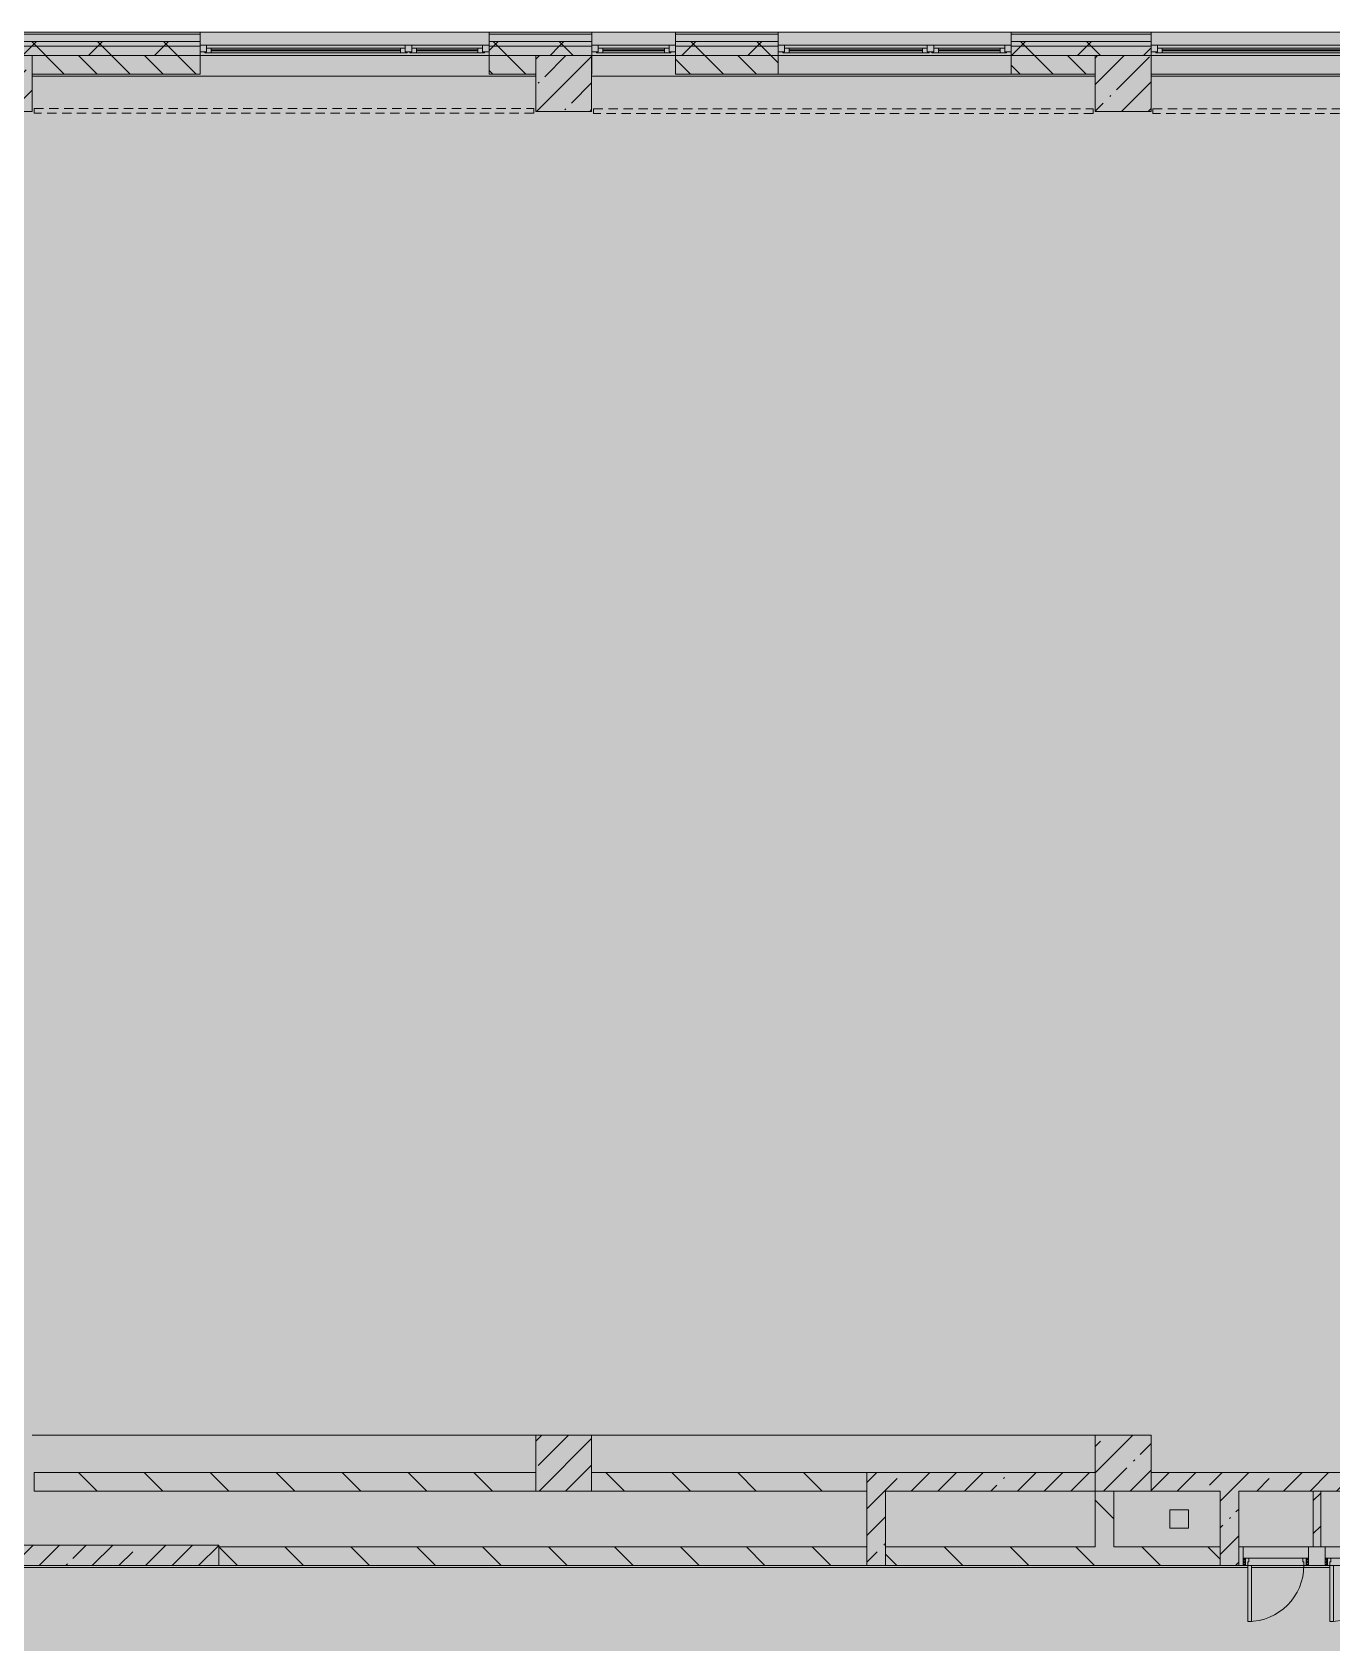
# Model space of a CAD drawing. Header units: millimetres. Extents: x 35111 to 235598, y -8553 to 29000.
# Drawn here: x 151348 to 165285, y 10072 to 27350 of the extents above; entities that cross this region are included whole.
import ezdxf

# ---------------------------------------------------------------- set-up
doc = ezdxf.new("R2010")
doc.units = ezdxf.units.MM
doc.linetypes.add('200_ШТРИХ__ш1_п0_6_', pattern=[160, 100, -60])
doc.layers.add('A-DETL-GENF-3', color=7, linetype='Continuous', lineweight=9, true_color=0xc0c0c0, transparency=0.4)
for name, color, linetype, lineweight in [('A-DETL-MBND-1', 7, '200_ШТРИХ__ш1_п0_6_', 9), ('A-WALL-2', 7, 'Continuous', 5), ('I-WALL-3', 7, 'Continuous', 5), ('S-COLS-1', 7, 'Continuous', 5)]:
    doc.layers.add(name, color=color, linetype=linetype, lineweight=lineweight)
for name, color, linetype, lineweight, true_color in [('A-DOOR-2', 7, 'Continuous', 5, 0xaaaaaa), ('A-DOOR-3', 7, 'Continuous', 5, 0xe2e2e2), ('A-DOOR-4', 7, 'Continuous', 5, 0xb7b7b7), ('A-DOOR-FRAM-2', 7, 'Continuous', 5, 0xe2e2e2), ('A-DOOR-FRAM-3', 7, 'Continuous', 5, 0xaaaaaa), ('A-DOOR-FRAM-4', 7, 'Continuous', 5, 0xb7b7b7), ('A-FLOR-1', 7, 'Continuous', 5, 0xb7b7b7), ('A-GLAZ-3', 7, 'Continuous', 5, 0x737373), ('A-WALL-3', 7, 'Continuous', 5, 0x737373), ('A-WALL-4', 7, 'Continuous', 9, 0x737373), ('I-WALL-2', 7, 'Continuous', 5, 0x737373), ('S-COLS-2', 7, 'Continuous', 5, 0x737373)]:
    doc.layers.add(name, color=color, linetype=linetype, lineweight=lineweight, true_color=true_color)
pattern_1 = [(45, (108587.53, 0), (-353.5534, 353.5534), []), (135, (108587.53, 0), (-353.5534, -353.5534), [])]
pattern_2 = [(45, (108587.53, 0), (-285.1231, 285.1231), []), (45, (108872.65, 0), (-285.1231, 285.1231), [504.031, -100.806, 16.764, -84.042])]
pattern_3 = [(135, (108587.53, 0), (-353.5534, -353.5534), [])]
pattern_4 = [(135, (1951.41, 164.685), (-14.14214, -14.14214), []), (225, (1951.41, 164.685), (14.14214, -14.14214), [])]
pattern_5 = [(45, (-171.384, 164.685), (-14.1421, 14.1421), []), (135, (-171.384, 164.685), (-14.1421, -14.1421), [])]

# ---------------------------------------------------------------- blocks, each defined once
blk = doc.blocks.new('BSC_Колонна _Прямоугольная - 600х600-23205375-3_9_2_птичка')
at = {"layer": 'S-COLS-1'}
h = blk.add_hatch(dxfattribs=at)
h.set_pattern_fill('FP_109', color=256, style=0, pattern_type=2)
h.set_pattern_definition([(45, (-54460, -12000), (-285.123, 285.123), []), (45, (-54174.88, -12000), (-285.123, 285.123), [504.031, -100.806, 16.764, -84.042])])
h.paths.add_polyline_path([(-300, -300), (300, -300), (300, 300), (-300, 300)])
at = {"layer": 'S-COLS-2'}
for p, q in [((300, 300), (-300, 300)), ((-300, 300), (-300, -300)), ((300, -300), (300, 300)), ((-300, -300), (300, -300))]:
    blk.add_line(p, q, dxfattribs=at)
blk = doc.blocks.new('BSC_Колонна _Прямоугольная - 600х600-V209-3_9_2_птичка')
at = {"layer": 'S-COLS-1'}
h = blk.add_hatch(dxfattribs=at)
h.set_pattern_fill('FP_110', color=256, style=0, pattern_type=2)
h.set_pattern_definition([(45, (-42460, -26800), (-285.123, 285.123), []), (45, (-42174.88, -26800), (-285.123, 285.123), [504.031, -100.806, 16.764, -84.042])])
h.paths.add_polyline_path([(-300, -300), (300, -300), (300, 300), (-300, 300)])
at = {"layer": 'S-COLS-2'}
for p, q in [((300, 300), (-300, 300)), ((-300, 300), (-300, -300)), ((300, -300), (300, 300)), ((-300, -300), (300, -300))]:
    blk.add_line(p, q, dxfattribs=at)
blk = doc.blocks.new('120_Окно_СКБ_2Ст - 120_Окно_СКБ_2Ст 3100х2500 _мал_створка слева_ 2-19089248-3_9_2_птичка')
at = {"layer": 'A-GLAZ-3'}
for p, q in [((-1550, -75), (-1550, -5)), ((-1550, -5), (-1480, -5)), ((1550, -5), (-1550, -5)), ((-1480, -75), (-1550, -75)), ((-1550, -75), (-1500, -75)), ((-1480, -75), (-1500, -75)), ((-1500, -75), (-1500, -85)), ((-1500, -85), (670, -85)), ((670, -85), (-1500, -85)), ((-1480, -5), (-1480, -75)), ((650, -35), (-1480, -35)), ((-1480, -35), (-1480, -75)), ((-1430, -85), (-1430, -35)), ((-1430, -55), (600, -55)), ((600, -65), (-1430, -65)), ((600, -85), (600, -35)), ((650, -75), (650, -5)), ((650, -5), (720, -5)), ((650, -75), (650, -35)), ((720, -75), (650, -75)), ((670, -75), (650, -75)), ((670, -75), (700, -75)), ((670, -85), (670, -75)), ((720, -75), (700, -75)), ((700, -75), (700, -85)), ((700, -85), (1500, -85)), ((1500, -85), (700, -85)), ((720, -5), (720, -75)), ((1480, -35), (720, -35)), ((720, -35), (720, -75)), ((770, -85), (770, -35)), ((770, -55), (1430, -55)), ((1430, -65), (770, -65)), ((1430, -85), (1430, -35)), ((1480, -75), (1480, -5)), ((1480, -5), (1550, -5)), ((1480, -75), (1480, -35)), ((1550, -75), (1480, -75)), ((1500, -75), (1480, -75)), ((1500, -75), (1550, -75)), ((1500, -85), (1500, -75)), ((1550, -5), (1550, -75))]:
    blk.add_line(p, q, dxfattribs=at)
blk = doc.blocks.new('120_Окно_СКБ_2Ст - 120_Окно_СКБ_2Ст 2500х2500 _мал створка справа_-23206729-3_9_2_птичка')
at = {"layer": 'A-GLAZ-3'}
for p, q in [((-1250, -75), (-1250, -5)), ((-1250, -5), (-1180, -5)), ((1250, -5), (-1250, -5)), ((-1180, -75), (-1250, -75)), ((-1250, -75), (-1200, -75)), ((-1180, -75), (-1200, -75)), ((-1200, -75), (-1200, -85)), ((-1200, -85), (370, -85)), ((370, -85), (-1200, -85)), ((-1180, -5), (-1180, -75)), ((350, -35), (-1180, -35)), ((-1180, -35), (-1180, -75)), ((-1130, -85), (-1130, -35)), ((-1130, -55), (300, -55)), ((300, -65), (-1130, -65)), ((300, -85), (300, -35)), ((350, -75), (350, -5)), ((350, -5), (420, -5)), ((350, -75), (350, -35)), ((420, -75), (350, -75)), ((370, -75), (350, -75)), ((370, -75), (400, -75)), ((370, -85), (370, -75)), ((420, -75), (400, -75)), ((400, -75), (400, -85)), ((400, -85), (1200, -85)), ((1200, -85), (400, -85)), ((420, -5), (420, -75)), ((1180, -35), (420, -35)), ((420, -35), (420, -75)), ((470, -85), (470, -35)), ((470, -55), (1130, -55)), ((1130, -65), (470, -65)), ((1130, -85), (1130, -35)), ((1180, -75), (1180, -5)), ((1180, -5), (1250, -5)), ((1180, -75), (1180, -35)), ((1250, -75), (1180, -75)), ((1200, -75), (1180, -75)), ((1200, -75), (1250, -75)), ((1200, -85), (1200, -75)), ((1250, -5), (1250, -75))]:
    blk.add_line(p, q, dxfattribs=at)
blk = doc.blocks.new('120_Окно_СКБ_1Ст - 120_Окно_СКБ_1Ст_900х2500_h_-21649151-3_9_2_птичка')
at = {"layer": 'A-GLAZ-3'}
for p, q in [((-450, -75), (-450, -5)), ((-450, -5), (-380, -5)), ((450, -5), (-450, -5)), ((-380, -75), (-450, -75)), ((-450, -75), (-400, -75)), ((-380, -75), (-400, -75)), ((-400, -75), (-400, -85)), ((-400, -85), (400, -85)), ((400, -85), (-400, -85)), ((-380, -5), (-380, -75)), ((380, -35), (-380, -35)), ((-380, -35), (-380, -75)), ((-330, -85), (-330, -35)), ((-330, -55), (330, -55)), ((330, -65), (-330, -65)), ((330, -85), (330, -35)), ((380, -75), (380, -5)), ((380, -5), (450, -5)), ((380, -75), (380, -35)), ((450, -75), (380, -75)), ((400, -75), (380, -75)), ((400, -75), (450, -75)), ((400, -85), (400, -75)), ((450, -5), (450, -75))]:
    blk.add_line(p, q, dxfattribs=at)
blk = doc.blocks.new('110_Дверь_СКБ_1Ст - д-18 700x2100h_Технический шкаф ЭОМ и СС-V294-3_9_2_птичка')
at = {"layer": 'A-DOOR-2'}
h = blk.add_hatch(dxfattribs=at)
h.set_pattern_fill('FP_44', color=256, style=0, pattern_type=2)
h.set_pattern_definition(pattern_4)
h.paths.add_polyline_path([(362.5, 100), (337.5, 100), (337.5, 20), (362.5, 20)])
at = {"layer": 'A-DOOR-3'}
h = blk.add_hatch(color=256, dxfattribs=at)
h.paths.add_polyline_path([(-312.5, 100), (-312.5, 20), (-277.5, 20), (-277.5, 60), (-287.5, 60), (-292.5, 100)])
h.paths.add_polyline_path([(312.5, 100), (312.5, 60), (302.5, 60), (302.5, 20), (337.5, 20), (337.5, 100)])
at = {"layer": 'A-DOOR-FRAM-2'}
blk.add_hatch(color=256, dxfattribs=at).paths.add_polyline_path([(272.5, 700), (272.5, 100), (312.5, 100), (312.5, 700)])
at = {"layer": 'A-DOOR-FRAM-3'}
h = blk.add_hatch(dxfattribs=at)
h.set_pattern_fill('FP_45', color=256, style=0, pattern_type=2)
h.set_pattern_definition(pattern_5)
h.paths.add_polyline_path([(-312.5, 100), (-337.5, 100), (-337.5, 20), (-312.5, 20)])
at = {"layer": 'A-DOOR-4'}
for p, q in [((312.5, 700), (272.5, 700)), ((272.5, 700), (272.5, 100)), ((312.5, 100), (312.5, 700)), ((272.5, 100), (312.5, 100))]:
    blk.add_line(p, q, dxfattribs=at)
blk.add_arc((312.5, 100), 600, 90, 180, dxfattribs=at)
at = {"layer": 'A-DOOR-FRAM-4'}
for p, q in [((-312.5, 100), (-337.5, 100)), ((-337.5, 100), (-337.5, 20)), ((-337.5, 20), (-312.5, 20)), ((-287.5, 100), (-312.5, 100)), ((-312.5, 100), (-312.5, 20)), ((-312.5, 20), (-312.5, 100)), ((-312.5, 20), (-277.5, 20)), ((-287.5, 60), (-287.5, 100)), ((-287.5, 100), (272.5, 100)), ((-277.5, 60), (-287.5, 60)), ((-277.5, 20), (-277.5, 60)), ((302.5, 20), (-277.5, 20)), ((312.5, 60), (302.5, 60)), ((302.5, 60), (302.5, 20)), ((302.5, 20), (337.5, 20)), ((312.5, 100), (312.5, 60)), ((337.5, 100), (312.5, 100)), ((337.5, 20), (337.5, 100)), ((362.5, 100), (337.5, 100)), ((337.5, 100), (337.5, 20)), ((337.5, 20), (362.5, 20)), ((362.5, 20), (362.5, 100))]:
    blk.add_line(p, q, dxfattribs=at)
blk = doc.blocks.new('110_Дверь_СКБ_1Ст - д-18 700x2100h_Технический шкаф ЭОМ и СС-V295-3_9_2_птичка')
at = {"layer": 'A-DOOR-2'}
h = blk.add_hatch(dxfattribs=at)
h.set_pattern_fill('FP_44', color=256, style=0, pattern_type=2)
h.set_pattern_definition(pattern_4)
h.paths.add_polyline_path([(362.5, 100), (337.5, 100), (337.5, 20), (362.5, 20)])
at = {"layer": 'A-DOOR-3'}
h = blk.add_hatch(color=256, dxfattribs=at)
h.paths.add_polyline_path([(312.5, 100), (312.5, 60), (302.5, 60), (302.5, 20), (337.5, 20), (337.5, 100)])
h.paths.add_polyline_path([(-287.5, 100), (-312.5, 100), (-312.5, 20), (-277.5, 20), (-277.5, 60), (-287.5, 60)])
at = {"layer": 'A-DOOR-FRAM-2'}
blk.add_hatch(color=256, dxfattribs=at).paths.add_polyline_path([(272.5, 700), (272.5, 100), (312.5, 100), (312.5, 700)])
at = {"layer": 'A-DOOR-FRAM-3'}
h = blk.add_hatch(dxfattribs=at)
h.set_pattern_fill('FP_45', color=256, style=0, pattern_type=2)
h.set_pattern_definition(pattern_5)
h.paths.add_polyline_path([(-312.5, 100), (-337.5, 100), (-337.5, 20), (-312.5, 20)])
at = {"layer": 'A-DOOR-4'}
for p, q in [((312.5, 700), (272.5, 700)), ((272.5, 700), (272.5, 100)), ((312.5, 100), (312.5, 700)), ((272.5, 100), (312.5, 100))]:
    blk.add_line(p, q, dxfattribs=at)
blk.add_arc((312.5, 100), 600, 90, 180, dxfattribs=at)
at = {"layer": 'A-DOOR-FRAM-4'}
for p, q in [((-312.5, 100), (-337.5, 100)), ((-337.5, 100), (-337.5, 20)), ((-337.5, 20), (-312.5, 20)), ((-287.5, 100), (-312.5, 100)), ((-312.5, 100), (-312.5, 20)), ((-312.5, 20), (-312.5, 100)), ((-312.5, 20), (-277.5, 20)), ((-287.5, 60), (-287.5, 100)), ((-287.5, 100), (272.5, 100)), ((-277.5, 60), (-287.5, 60)), ((-277.5, 20), (-277.5, 60)), ((302.5, 20), (-277.5, 20)), ((312.5, 60), (302.5, 60)), ((302.5, 60), (302.5, 20)), ((302.5, 20), (337.5, 20)), ((312.5, 100), (312.5, 60)), ((337.5, 100), (312.5, 100)), ((337.5, 20), (337.5, 100)), ((362.5, 100), (337.5, 100)), ((337.5, 100), (337.5, 20)), ((337.5, 20), (362.5, 20)), ((362.5, 20), (362.5, 100))]:
    blk.add_line(p, q, dxfattribs=at)

msp = doc.modelspace()

# ---------------------------------------------------------------- hatches: boundary and pattern name
at = {"layer": 'A-DETL-GENF-3'}
msp.add_hatch(color=256, dxfattribs=at).paths.add_polyline_path([(179439.5, -251.7), (184437.5, -251.7), (184437.5, 3288.3), (193157.5, 3288.3), (193157.5, 27348.3), (150497.5, 27348.3), (150497.5, 23888.3), (146897.6, 23888.3), (146897.6, -251.7), (178507.3, -251.7)])
at = {"layer": 'A-WALL-2'}
h = msp.add_hatch(dxfattribs=at)
h.set_pattern_fill('FP_105', color=256, style=0, pattern_type=2)
h.set_pattern_definition(pattern_1)
h.paths.add_polyline_path([(193103.8, 27200), (193157.5, 27200), (193157.5, 27250), (188937.5, 27250), (188937.5, 27200), (192956.4, 27200)])
h.paths.add_polyline_path([(185032.7, 27200), (185837.5, 27200), (185837.5, 27250), (184937.5, 27250), (184937.5, 27200)])
h.paths.add_polyline_path([(175697.5, 27200), (175697.5, 27250), (171447.5, 27250), (171447.5, 27200), (175244.6, 27200)])
h.paths.add_polyline_path([(178197.5, 27200), (179397.5, 27200), (179397.5, 27250), (178197.5, 27250)])
h.paths.add_polyline_path([(181497.5, 27200), (182837.5, 27200), (182837.5, 27250), (181497.5, 27250)])
h.paths.add_polyline_path([(170117.4, 27200), (170547.5, 27200), (170547.5, 27250), (168447.5, 27250), (168447.5, 27200), (169185.2, 27200)])
h.paths.add_polyline_path([(167320.8, 27200), (167547.5, 27200), (167547.5, 27250), (166447.5, 27250), (166447.5, 27200)])
h.paths.add_polyline_path([(162659.8, 27200), (163347.5, 27200), (163347.5, 27250), (161847.5, 27250), (161847.5, 27200)])
h.paths.add_polyline_path([(158931, 27200), (159347.5, 27200), (159347.5, 27250), (158247.8, 27250), (158247.8, 27200)])
h.paths.add_polyline_path([(157066.6, 27200), (157347.8, 27200), (157347.8, 27250), (156247.5, 27250), (156247.5, 27200)])
h.paths.add_polyline_path([(150647.5, 27200), (153147.5, 27200), (153147.5, 27250), (150647.5, 27250)])
h = msp.add_hatch(dxfattribs=at)
h.set_pattern_fill('FP_105', color=256, style=0, pattern_type=2)
h.set_pattern_definition(pattern_1)
h.paths.add_polyline_path([(193067.5, 27100), (193157.5, 27100), (193157.5, 27200), (188937.5, 27200), (188937.5, 27100), (192956.4, 27100)])
h.paths.add_polyline_path([(178507.3, 27100), (179397.5, 27100), (179397.5, 27200), (178197.5, 27200), (178197.5, 27100)])
h.paths.add_polyline_path([(181497.5, 27100), (182837.5, 27100), (182837.5, 27200), (181497.5, 27200)])
h.paths.add_polyline_path([(175697.5, 27100), (175697.5, 27200), (171447.5, 27200), (171447.5, 27100), (175244.6, 27100)])
h.paths.add_polyline_path([(184937.5, 27100), (185837.5, 27100), (185837.5, 27200), (184937.5, 27200)])
h.paths.add_polyline_path([(166447.5, 27100), (167547.5, 27100), (167547.5, 27200), (166447.5, 27200)])
h.paths.add_polyline_path([(162659.8, 27100), (163347.5, 27100), (163347.5, 27200), (161847.5, 27200), (161847.5, 27100)])
h.paths.add_polyline_path([(168447.5, 27100), (170547.5, 27100), (170547.5, 27200), (168447.5, 27200)])
h.paths.add_polyline_path([(158931, 27100), (159347.5, 27100), (159347.5, 27200), (158247.8, 27200), (158247.8, 27100)])
h.paths.add_polyline_path([(150747.5, 27100), (153147.5, 27100), (153147.5, 27200), (150747.5, 27200)])
h.paths.add_polyline_path([(157066.6, 27100), (157347.8, 27100), (157347.8, 27200), (156247.5, 27200), (156247.5, 27100)])
h = msp.add_hatch(dxfattribs=at)
h.set_pattern_fill('FP_103', color=256, style=0, pattern_type=2)
h.set_pattern_definition([(135, (108587.53, 0), (-176.7767, -176.7767), [])])
h.paths.add_polyline_path([(189737.5, 26900), (192787.5, 26900), (192787.5, 27100), (189737.5, 27100), (189737.5, 27070.9)])
h.paths.add_polyline_path([(189237.5, 26900), (189237.5, 27100), (188937.5, 27100), (188937.5, 26900), (189227.6, 26900)])
h.paths.add_polyline_path([(182627.5, 26900), (182837.5, 26900), (182837.5, 27100), (182627.5, 27100)])
h.paths.add_polyline_path([(178197.5, 26900), (178897.5, 26900), (178897.5, 27100), (178197.5, 27100)])
h.paths.add_polyline_path([(184937.5, 26900), (185337.5, 26900), (185337.5, 27100), (184937.5, 27100)])
h.paths.add_polyline_path([(182127.5, 26900), (182127.5, 27100), (181497.5, 27100), (181497.5, 26900)])
h.paths.add_polyline_path([(175347.5, 26900), (175697.5, 26900), (175697.5, 27100), (175347.5, 27100)])
h.paths.add_polyline_path([(174747.5, 26900), (174747.5, 27100), (171447.5, 27100), (171447.5, 26900), (172914.1, 26900)])
h.paths.add_polyline_path([(170117.4, 26900), (170547.5, 26900), (170547.5, 27100), (169347.5, 27100), (169347.5, 26900)])
h.paths.add_polyline_path([(168447.5, 26900), (168747.5, 26900), (168747.5, 27100), (168447.5, 27100)])
h.paths.add_polyline_path([(167320.8, 26900), (167547.5, 26900), (167547.5, 27100), (166447.5, 27100), (166447.5, 26900)])
h.paths.add_polyline_path([(162747.5, 26900), (162747.5, 27100), (161847.5, 27100), (161847.5, 26900), (162659.8, 26900)])
h.paths.add_polyline_path([(151473.4, 26900), (153147.5, 26900), (153147.5, 27100), (151347.5, 27100), (151347.5, 26900)])
h.paths.add_polyline_path([(158931, 26900), (159347.5, 26900), (159347.5, 27100), (158247.8, 27100), (158247.8, 26900)])
h.paths.add_polyline_path([(156747.5, 26900), (156747.5, 27100), (156247.5, 27100), (156247.5, 26900)])
at = {"layer": 'I-WALL-3'}
h = msp.add_hatch(dxfattribs=at)
h.set_pattern_fill('FP_104', color=256, style=0, pattern_type=2)
h.set_pattern_definition(pattern_3)
h.paths.add_polyline_path([(160297.5, 11700), (160297.5, 11900), (157347.5, 11900), (157347.5, 11700)])
h.paths.add_polyline_path([(154270, 11700), (156747.5, 11700), (156747.5, 11900), (151367.5, 11900), (151367.5, 11700)])
h = msp.add_hatch(dxfattribs=at)
h.set_pattern_fill('FP_101', color=256, style=0, pattern_type=2)
h.set_pattern_definition(pattern_2)
h.paths.add_polyline_path([(162747.5, 11700), (162747.5, 11900), (160297.5, 11900), (160297.5, 11700), (161727.6, 11700)])
h = msp.add_hatch(dxfattribs=at)
h.set_pattern_fill('FP_101', color=256, style=0, pattern_type=2)
h.set_pattern_definition(pattern_2)
h.paths.add_polyline_path([(170547.5, 11700), (174747.5, 11700), (174747.5, 11900), (169347.5, 11900), (169347.5, 11700), (169947.5, 11700)])
h.paths.add_polyline_path([(163347.5, 11700), (168747.5, 11700), (168747.5, 11900), (163347.5, 11900)])
h = msp.add_hatch(dxfattribs=at)
h.set_pattern_fill('FP_101', color=256, style=0, pattern_type=2)
h.set_pattern_definition(pattern_2)
h.paths.add_polyline_path([(160497.5, 10900), (160497.5, 11700), (160297.5, 11700), (160297.5, 10900)])
h = msp.add_hatch(dxfattribs=at)
h.set_pattern_fill('FP_104', color=256, style=0, pattern_type=2)
h.set_pattern_definition(pattern_3)
h.paths.add_polyline_path([(162747.5, 11100), (162947.5, 11100), (162947.5, 11700), (162747.5, 11700), (162747.5, 11221)])
h = msp.add_hatch(dxfattribs=at)
h.set_pattern_fill('FP_101', color=256, style=0, pattern_type=2)
h.set_pattern_definition(pattern_2)
h.paths.add_polyline_path([(164087.5, 10900), (164287.5, 10900), (164287.5, 11700), (164087.5, 11700), (164087.5, 11100)])
h = msp.add_hatch(dxfattribs=at)
h.set_pattern_fill('FP_106', color=256, style=0, pattern_type=2)
h.set_pattern_definition([(45, (108587.53, 0), (-176.7767, 176.7767), [])])
h.paths.add_polyline_path([(165166.8, 11100), (165166.8, 11700), (165086.8, 11700), (165086.8, 11100)])
h = msp.add_hatch(dxfattribs=at)
h.set_pattern_fill('FP_101', color=256, style=0, pattern_type=2)
h.set_pattern_definition(pattern_2)
h.paths.add_polyline_path([(153347.5, 10900), (153347.5, 11120), (150967.5, 11120), (150967.5, 10900)])
h = msp.add_hatch(dxfattribs=at)
h.set_pattern_fill('FP_104', color=256, style=0, pattern_type=2)
h.set_pattern_definition(pattern_3)
h.paths.add_polyline_path([(169747.5, 10900), (169747.5, 11100), (167927.5, 11100), (167927.5, 10900), (169185.2, 10900)])
h.paths.add_polyline_path([(165922.5, 10900), (166095.3, 10900), (166095.3, 11100), (165915.3, 11100), (165915.3, 10900)])
h.paths.add_polyline_path([(166795.3, 10900), (166975.3, 10900), (166975.3, 11100), (166795.3, 11100), (166795.3, 10980)])
h.paths.add_polyline_path([(167727.5, 10900), (167727.5, 11100), (167675.3, 11100), (167675.3, 10900)])
h.paths.add_polyline_path([(165215.3, 10900), (165215.3, 11100), (165035.3, 11100), (165035.3, 10900)])
h.paths.add_polyline_path([(163592, 10900), (164087.5, 10900), (164087.5, 11100), (160497.5, 11100), (160497.5, 10900), (161727.6, 10900)])
h.paths.add_polyline_path([(164287.5, 10900), (164335.3, 10900), (164335.3, 11100), (164287.5, 11100), (164287.5, 10980)])
h.paths.add_polyline_path([(157998.8, 10900), (160297.5, 10900), (160297.5, 11100), (153347.5, 11100), (153347.5, 10900), (154270, 10900)])
at = {"layer": 'S-COLS-1'}
h = msp.add_hatch(dxfattribs=at)
h.set_pattern_fill('FP_101', color=256, style=0, pattern_type=2)
h.set_pattern_definition(pattern_2)
h.paths.add_polyline_path([(157066.6, 26500), (157347.5, 26500), (157347.5, 27100), (156747.5, 27100), (156747.5, 26500)])
h = msp.add_hatch(dxfattribs=at)
h.set_pattern_fill('FP_101', color=256, style=0, pattern_type=2)
h.set_pattern_definition(pattern_2)
h.paths.add_polyline_path([(163347.5, 26500), (163347.5, 27100), (162747.5, 27100), (162747.5, 26500)])
h = msp.add_hatch(dxfattribs=at)
h.set_pattern_fill('FP_101', color=256, style=0, pattern_type=2)
h.set_pattern_definition(pattern_2)
h.paths.add_polyline_path([(157347.5, 11700), (157347.5, 12300), (156747.5, 12300), (156747.5, 11700)])

# ---------------------------------------------------------------- linework, layer by layer
at = {"layer": 'A-DETL-MBND-1'}
for p, q in [((151368.5, 26530), (151368.5, 26480)), ((151368.5, 26530), (156727.5, 26530)), ((156727.5, 26480), (151368.5, 26480)), ((156727.5, 26480), (156727.5, 26530)), ((157368.8, 26529), (157368.8, 26479)), ((157368.8, 26529), (162726.5, 26529)), ((162726.5, 26479), (157368.8, 26479)), ((162726.5, 26479), (162726.5, 26529)), ((163367.5, 26529), (163367.5, 26479)), ((163367.5, 26529), (168727.5, 26529)), ((168727.5, 26479), (163367.5, 26479))]:
    msp.add_line(p, q, dxfattribs=at)
at = {"layer": 'A-FLOR-1'}
for p, q in [((156747.5, 12300), (151347.5, 12300)), ((162747.5, 12300), (157347.5, 12300)), ((163547.5, 11500), (163747.5, 11500)), ((163547.5, 11300), (163547.5, 11500)), ((163747.5, 11500), (163747.5, 11300)), ((163747.5, 11300), (163547.5, 11300)), ((164385.3, 10880), (150987.5, 10880)), ((165265.3, 10880), (164425.3, 10880))]:
    msp.add_line(p, q, dxfattribs=at)
at = {"layer": 'A-WALL-2'}
msp.add_line((184937.5, 27350), (150497.5, 27350), dxfattribs=at)
at = {"layer": 'A-WALL-3'}
for p, q in [((153147.5, 26900), (153147.5, 27348.3)), ((156247.5, 27348.3), (156247.5, 26900)), ((157347.8, 26900), (157347.8, 27348.3)), ((158247.8, 27348.3), (158247.8, 26900)), ((159347.5, 26900), (159347.5, 27348.3)), ((161847.5, 27348.3), (161847.5, 26900)), ((163347.5, 27100), (163347.5, 27348.3)), ((162747.5, 27100), (151347.5, 27100)), ((156747.5, 26900), (156747.5, 27100)), ((157347.5, 27100), (157347.5, 26900)), ((189237.5, 27100), (161847.5, 27100)), ((162747.5, 26900), (162747.5, 27100)), ((151347.5, 26900), (153147.5, 26900)), ((156247.5, 26900), (156747.5, 26900)), ((157347.5, 26900), (157347.8, 26900)), ((158247.8, 26900), (159347.5, 26900)), ((161847.5, 26900), (162747.5, 26900))]:
    msp.add_line(p, q, dxfattribs=at)
at = {"layer": 'A-WALL-4'}
for p, q in [((153147.5, 27330), (150517.5, 27330)), ((157347.8, 27330), (156247.5, 27330)), ((159347.5, 27330), (158247.8, 27330)), ((163347.5, 27330), (161847.5, 27330)), ((153147.5, 27250), (150597.5, 27250)), ((153147.5, 27200), (150647.5, 27200)), ((157347.8, 27250), (156247.5, 27250)), ((157347.8, 27200), (156247.5, 27200)), ((159347.5, 27250), (158247.8, 27250)), ((159347.5, 27200), (158247.8, 27200)), ((163347.5, 27250), (161847.5, 27250)), ((163347.5, 27200), (161847.5, 27200)), ((160297.5, 11700), (160297.5, 11900)), ((165166.8, 11700), (165086.8, 11700)), ((160297.5, 10900), (160297.5, 11100)), ((160497.5, 10900), (160497.5, 11100)), ((164087.5, 10900), (164087.5, 11100)), ((164287.5, 10900), (164287.5, 11100)), ((165086.8, 11100), (165166.8, 11100))]:
    msp.add_line(p, q, dxfattribs=at)
at = {"layer": 'I-WALL-2'}
for p, q in [((153147.5, 27100), (156247.5, 27100)), ((157347.8, 27100), (158247.8, 27100)), ((159347.5, 27100), (161847.5, 27100)), ((163347.5, 27100), (166447.5, 27100)), ((156747.5, 26880), (151347.5, 26880)), ((162747.5, 26880), (157347.5, 26880)), ((161847.5, 26900), (159347.5, 26900)), ((166447.5, 26900), (163347.5, 26900)), ((168747.5, 26880), (163347.5, 26880)), ((156747.5, 11900), (151367.5, 11900)), ((151367.5, 11900), (151367.5, 11700)), ((156747.5, 11700), (156747.5, 11900)), ((162747.5, 11900), (157347.5, 11900)), ((157347.5, 11900), (157347.5, 11700)), ((168747.5, 11900), (163347.5, 11900)), ((151367.5, 11700), (156747.5, 11700)), ((157347.5, 11700), (160297.5, 11700)), ((160297.5, 11700), (160297.5, 11100)), ((160497.5, 11100), (160497.5, 11700)), ((160497.5, 11700), (162747.5, 11700)), ((162747.5, 11700), (162747.5, 11100)), ((162947.5, 11100), (162947.5, 11700)), ((163347.5, 11700), (164087.5, 11700)), ((164087.5, 11700), (164087.5, 11100)), ((164287.5, 11100), (164287.5, 11700)), ((164287.5, 11700), (165086.8, 11700)), ((165086.8, 11700), (165086.8, 11100)), ((165166.8, 11100), (165166.8, 11700)), ((165166.8, 11700), (165966.8, 11700)), ((153347.5, 11120), (150967.5, 11120)), ((153347.5, 10900), (153347.5, 11120)), ((160297.5, 11100), (153347.5, 11100)), ((162747.5, 11100), (160497.5, 11100)), ((164087.5, 11100), (162947.5, 11100)), ((164287.5, 11100), (165086.8, 11100)), ((164335.3, 10980), (164335.3, 11100)), ((165035.3, 11100), (165035.3, 10980)), ((165166.8, 11100), (165966.8, 11100)), ((165215.3, 10980), (165215.3, 11100)), ((150967.5, 10900), (164335.3, 10900)), ((165035.3, 10900), (165215.3, 10900))]:
    msp.add_line(p, q, dxfattribs=at)
at = {"layer": 'S-COLS-2'}
for p, q in [((157347.5, 27100), (156747.5, 27100)), ((156747.5, 27100), (156747.5, 26900)), ((157347.5, 26900), (157347.5, 27100)), ((163347.5, 27100), (162747.5, 27100)), ((162747.5, 27100), (162747.5, 26900)), ((163347.5, 26500), (163347.5, 27100)), ((156747.5, 26900), (156747.5, 26500)), ((157347.5, 26500), (157347.5, 26900)), ((162747.5, 26900), (162747.5, 26500)), ((156747.5, 26500), (157347.5, 26500)), ((162747.5, 26500), (163347.5, 26500)), ((157347.5, 12300), (156747.5, 12300)), ((156747.5, 12300), (156747.5, 11900)), ((157347.5, 11900), (157347.5, 12300)), ((156747.5, 11900), (156747.5, 11700)), ((157347.5, 11700), (157347.5, 11900)), ((156747.5, 11700), (157347.5, 11700))]:
    msp.add_line(p, q, dxfattribs=at)

# ---------------------------------------------------------------- block references
at = {"layer": 'A-DOOR-4', "rotation": 180}
for name, p in [('110_Дверь_СКБ_1Ст - д-18 700x2100h_Технический шкаф ЭОМ и СС-V294-3_9_2_птичка', (164697.8, 11000)), ('110_Дверь_СКБ_1Ст - д-18 700x2100h_Технический шкаф ЭОМ и СС-V295-3_9_2_птичка', (165577.8, 11000))]:
    msp.add_blockref(name, p, dxfattribs=at)
at = {"layer": 'A-GLAZ-3'}
for name, p in [('120_Окно_СКБ_2Ст - 120_Окно_СКБ_2Ст 3100х2500 _мал_створка слева_ 2-19089248-3_9_2_птичка', (154697.5, 27215)), ('120_Окно_СКБ_1Ст - 120_Окно_СКБ_1Ст_900х2500_h_-21649151-3_9_2_птичка', (157797.8, 27215)), ('120_Окно_СКБ_2Ст - 120_Окно_СКБ_2Ст 2500х2500 _мал створка справа_-23206729-3_9_2_птичка', (160597.5, 27215)), ('120_Окно_СКБ_2Ст - 120_Окно_СКБ_2Ст 3100х2500 _мал_створка слева_ 2-19089248-3_9_2_птичка', (164897.5, 27215))]:
    msp.add_blockref(name, p, dxfattribs=at)
at = {"layer": 'S-COLS-2'}
for name, p in [('BSC_Колонна _Прямоугольная - 600х600-V209-3_9_2_птичка', (151047.5, 26800)), ('BSC_Колонна _Прямоугольная - 600х600-23205375-3_9_2_птичка', (163047.5, 12000))]:
    msp.add_blockref(name, p, dxfattribs=at)

doc.saveas('drawing.dxf')
